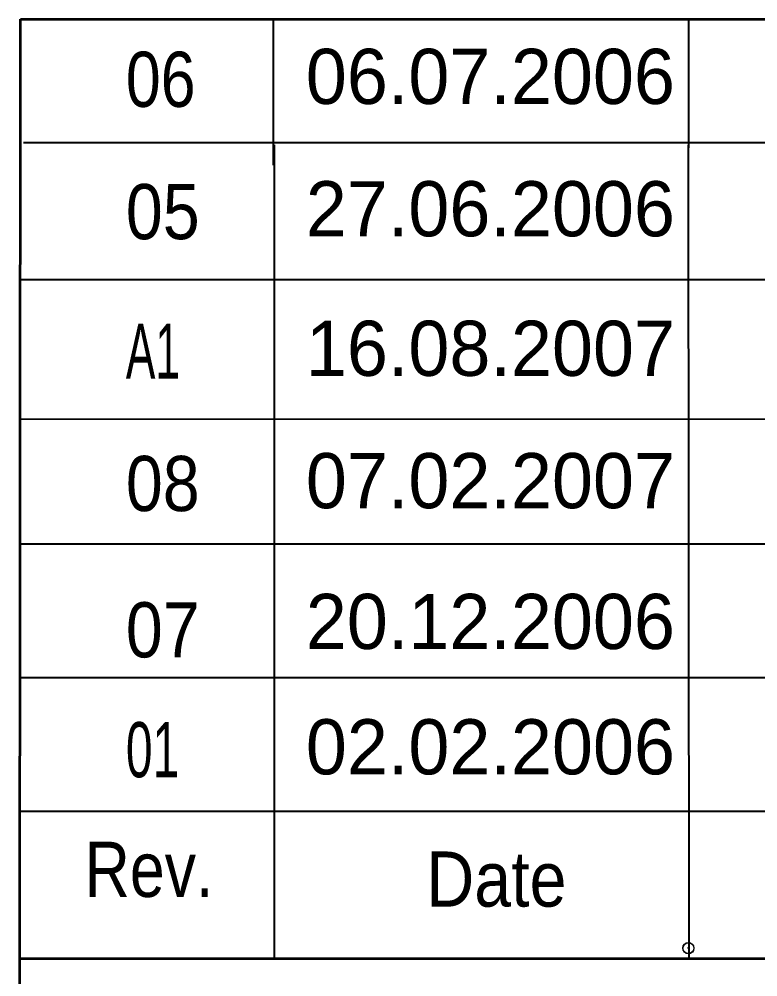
# Model space of a CAD drawing. Header units: millimetres. Extents: x 2 to 843, y -2 to 592.
# Drawn here: x 650.42 to 683.91, y 118.15 to 161.57 of the extents above; entities that cross this region are included whole.
import ezdxf

# ---------------------------------------------------------------- set-up
doc = ezdxf.new("R2010")
doc.units = ezdxf.units.MM
doc.header["$PDMODE"] = 32
doc.header["$PDSIZE"] = 0.5
doc.layers.add('1', color=7, linetype='Continuous', lineweight=13)
doc.layers.add('36', color=7, linetype='Continuous')

msp = doc.modelspace()

# ---------------------------------------------------------------- linework, layer by layer
at = {"layer": '1', "lineweight": 35}
for p, q in [((650.425, 82.62), (650.479, 161.569)), ((650.479, 161.569), (830.701, 161.569)), ((830.898, 118.987), (650.449, 118.972))]:
    msp.add_line(p, q, dxfattribs=at)
at = {"layer": '1', "lineweight": 25}
for p, q in [((661.956, 154.954), (661.956, 161.569)), ((680.775, 155.741), (680.775, 161.569)), ((661.988, 155.864), (661.988, 118.961)), ((680.746, 155.86), (680.783, 118.965)), ((650.466, 149.771), (830.91, 149.771)), ((650.468, 143.446), (830.909, 143.349)), ((650.469, 137.787), (830.911, 137.782)), ((650.458, 131.728), (830.916, 131.728)), ((650.454, 125.664), (830.904, 125.664))]:
    msp.add_line(p, q, dxfattribs=at)
msp.add_lwpolyline([(650.617, 155.977), (749.436, 155.977), (830.854, 155.977)], dxfattribs=at)
at = {"layer": '1'}
for p in [(680.754, 119.464), (680.763, 119.444)]:
    msp.add_point(p, dxfattribs=at)

# ---------------------------------------------------------------- texts
for s, width, p in [('Rev.', 0.85, (653.391, 121.777)), ('Date', 0.9, (668.88, 121.337))]:
    msp.add_text(s, height=2.5, dxfattribs=dict(at, width=width)).set_placement(p)
at = {"layer": '36'}
for s, p in [('06.07.2006', (663.418, 157.724)), ('27.06.2006', (663.418, 151.724)), ('16.08.2007', (663.42, 145.398)), ('07.02.2007', (663.42, 139.398)), ('20.12.2006', (663.418, 133.015)), ('02.02.2006', (663.42, 127.332))]:
    msp.add_text(s, height=2.5, dxfattribs=at).set_placement(p)
for s, width, p in [('06', 0.85, (655.261, 157.594)), ('05', 0.9, (655.261, 151.594)), ('A1', 0.6, (655.262, 145.269)), ('08', 0.9, (655.262, 139.269)), ('07', 0.9, (655.261, 132.635)), ('01', 0.65, (655.262, 127.202))]:
    msp.add_text(s, height=2.5, dxfattribs=dict(at, width=width)).set_placement(p)

doc.saveas('drawing.dxf')
